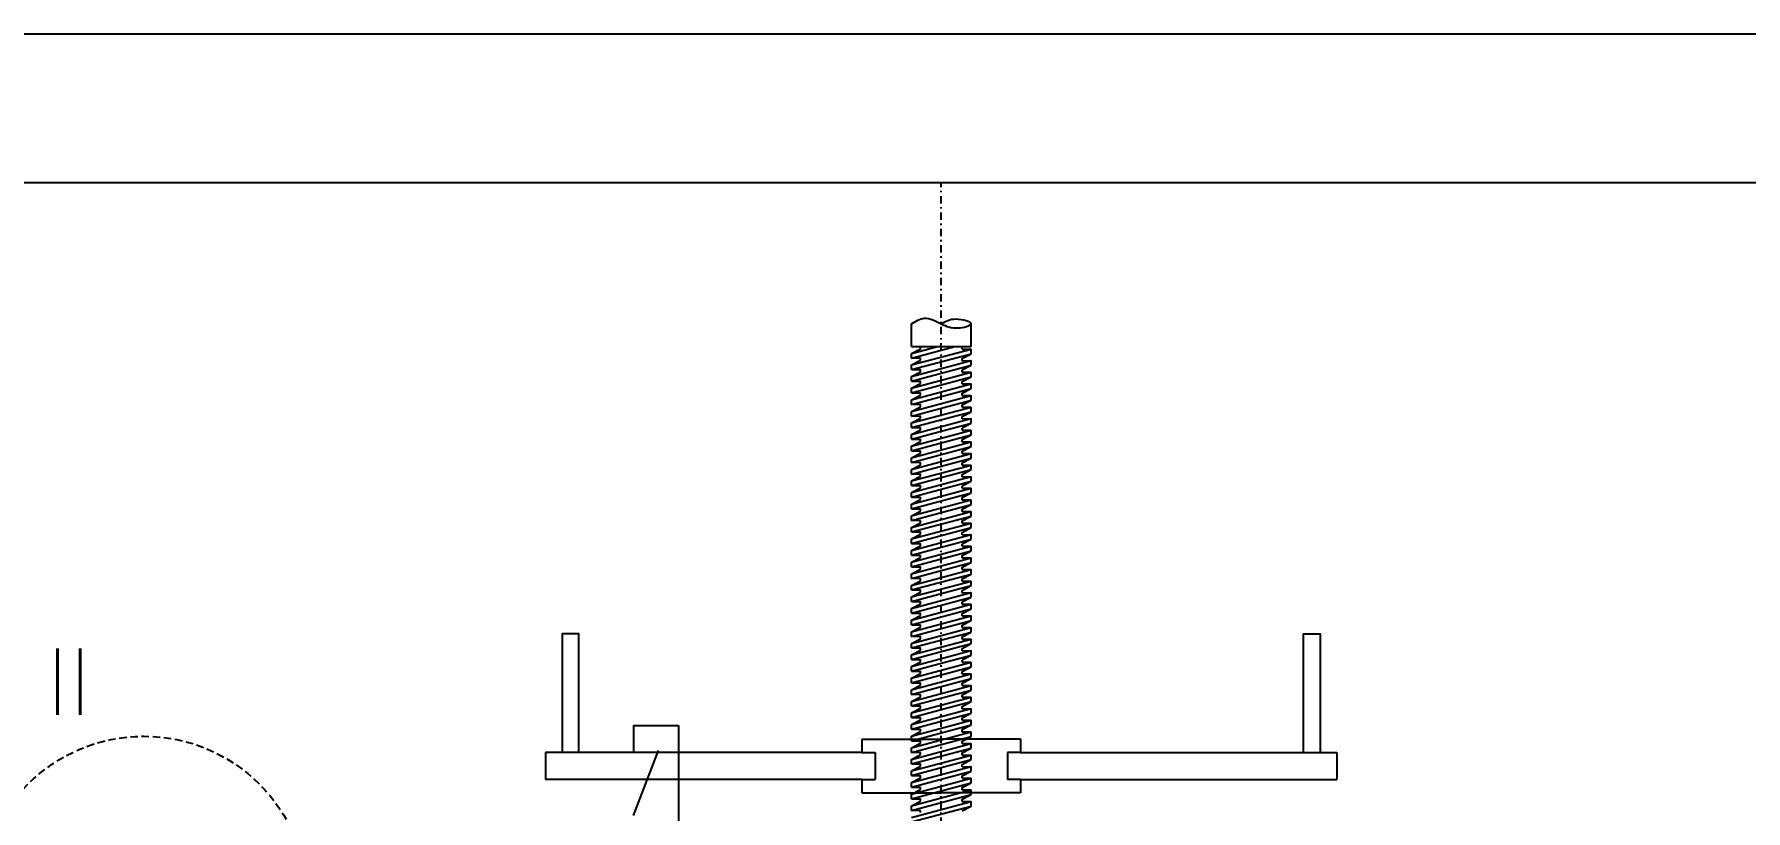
# Model space of a CAD drawing. Header units: metres. Extents: x -50 to 791, y -689 to 584.
# Drawn here: x 62 to 177.1, y 531.8 to 584 of the extents above; entities that cross this region are included whole.
import ezdxf
from ezdxf.enums import TextEntityAlignment as Align

# ---------------------------------------------------------------- set-up
doc = ezdxf.new("R2010")
doc.units = ezdxf.units.M
doc.header["$MEASUREMENT"] = 0
doc.linetypes.add('DASHDOT', pattern=[1, 0.5, -0.25, 0, -0.25])
doc.linetypes.add('DASHED', pattern=[0.75, 0.5, -0.25])
doc.styles.add('L175', font='simplex.shx', dxfattribs={"height": 4.45})

msp = doc.modelspace()

# ---------------------------------------------------------------- linework, layer by layer
at = {"color": 5, "linetype": 'DASHDOT'}
msp.add_line((122.991508, 226.120706), (122.991508, 574), dxfattribs=at)
at = {"color": 3}
for p, q in [((120.991508, 563.0073), (120.991508, 564.52165)), ((120.991508, 563.7873), (120.991508, 564.097882)), ((124.991508, 564.079096), (124.991508, 564.52165)), ((124.991508, 563.0073), (124.991508, 564.389679)), ((102.28361, 537.509202), (105.312194, 537.509202)), ((102.28361, 537.509202), (102.28361, 535.693558)), ((105.312194, 537.509202), (105.312194, 525.747246)), ((102.28361, 531.460196), (103.966157, 535.828923))]:
    msp.add_line(p, q, dxfattribs=at)
at = {"color": 1}
for p, q in [((120.991508, 562.2273), (123.902508, 563.0073)), ((120.991508, 562.537882), (122.743397, 563.0073)), ((120.991508, 563.0073), (124.991508, 563.0073)), ((120.991508, 562.537882), (121.591508, 562.853943)), ((121.591508, 562.853943), (121.591508, 563.009235)), ((124.391508, 562.824201), (124.391508, 562.979493)), ((120.991508, 561.757882), (124.991508, 562.829679)), ((120.991508, 562.2273), (120.991508, 562.537882)), ((120.991508, 561.4473), (124.991508, 562.519096)), ((120.991508, 562.2273), (121.591508, 562.232778)), ((120.991508, 561.757882), (121.591508, 562.073943)), ((120.991508, 560.977882), (124.991508, 562.049679)), ((120.991508, 561.4473), (120.991508, 561.757882)), ((120.991508, 560.6673), (124.991508, 561.739096)), ((121.591508, 562.073943), (121.591508, 562.229235)), ((124.391508, 562.824201), (124.991508, 562.829679)), ((124.391508, 562.203035), (124.991508, 562.519096)), ((124.391508, 562.044201), (124.391508, 562.199493)), ((124.391508, 562.044201), (124.991508, 562.049679)), ((124.391508, 561.423035), (124.991508, 561.739096)), ((124.991508, 562.519096), (124.991508, 562.829679)), ((124.991508, 561.739096), (124.991508, 562.049679)), ((120.991508, 561.4473), (121.591508, 561.452778)), ((120.991508, 560.977882), (121.591508, 561.293943)), ((120.991508, 560.197882), (124.991508, 561.269679)), ((120.991508, 560.6673), (120.991508, 560.977882)), ((120.991508, 559.8873), (124.991508, 560.959096)), ((120.991508, 560.6673), (121.591508, 560.672778)), ((121.591508, 561.293943), (121.591508, 561.449235)), ((121.591508, 560.513943), (121.591508, 560.669235)), ((124.391508, 561.264201), (124.391508, 561.419493)), ((124.391508, 561.264201), (124.991508, 561.269679)), ((124.391508, 560.643035), (124.991508, 560.959096)), ((124.391508, 560.484201), (124.391508, 560.639493)), ((124.991508, 560.959096), (124.991508, 561.269679)), ((120.991508, 560.197882), (121.591508, 560.513943)), ((120.991508, 559.417882), (124.991508, 560.489679)), ((120.991508, 559.8873), (120.991508, 560.197882)), ((120.991508, 559.1073), (124.991508, 560.179096)), ((120.991508, 559.8873), (121.591508, 559.892778)), ((120.991508, 559.417882), (121.591508, 559.733943)), ((120.991508, 558.637882), (124.991508, 559.709679)), ((120.991508, 559.1073), (120.991508, 559.417882)), ((120.991508, 558.3273), (124.991508, 559.399096)), ((121.591508, 559.733943), (121.591508, 559.889235)), ((124.391508, 560.484201), (124.991508, 560.489679)), ((124.391508, 559.863035), (124.991508, 560.179096)), ((124.391508, 559.704201), (124.391508, 559.859493)), ((124.391508, 559.704201), (124.991508, 559.709679)), ((124.391508, 559.083035), (124.991508, 559.399096)), ((124.991508, 560.179096), (124.991508, 560.489679)), ((124.991508, 559.399096), (124.991508, 559.709679)), ((120.991508, 559.1073), (121.591508, 559.112778)), ((120.991508, 558.637882), (121.591508, 558.953943)), ((120.991508, 557.857882), (124.991508, 558.929679)), ((120.991508, 558.3273), (120.991508, 558.637882)), ((120.991508, 557.5473), (124.991508, 558.619096)), ((120.991508, 558.3273), (121.591508, 558.332778)), ((121.591508, 558.953943), (121.591508, 559.109235)), ((121.591508, 558.173943), (121.591508, 558.329235)), ((124.391508, 558.924201), (124.391508, 559.079493)), ((124.391508, 558.924201), (124.991508, 558.929679)), ((124.391508, 558.303035), (124.991508, 558.619096)), ((124.391508, 558.144201), (124.391508, 558.299493)), ((124.991508, 558.619096), (124.991508, 558.929679)), ((120.991508, 557.857882), (121.591508, 558.173943)), ((120.991508, 557.077882), (124.991508, 558.149679)), ((120.991508, 557.5473), (120.991508, 557.857882)), ((120.991508, 556.7673), (124.991508, 557.839096)), ((120.991508, 557.5473), (121.591508, 557.552778)), ((120.991508, 557.077882), (121.591508, 557.393943)), ((120.991508, 556.297882), (124.991508, 557.369679)), ((121.591508, 557.393943), (121.591508, 557.549235)), ((124.391508, 558.144201), (124.991508, 558.149679)), ((124.391508, 557.523035), (124.991508, 557.839096)), ((124.391508, 557.364201), (124.391508, 557.519493)), ((124.391508, 557.364201), (124.991508, 557.369679)), ((124.991508, 557.839096), (124.991508, 558.149679)), ((124.991508, 557.059096), (124.991508, 557.369679)), ((120.991508, 556.7673), (120.991508, 557.077882)), ((120.991508, 555.9873), (124.991508, 557.059096)), ((120.991508, 556.7673), (121.591508, 556.772778)), ((120.991508, 556.297882), (121.591508, 556.613943)), ((120.991508, 555.517882), (124.991508, 556.589679)), ((120.991508, 555.9873), (120.991508, 556.297882)), ((120.991508, 555.2073), (124.991508, 556.279096)), ((120.991508, 555.9873), (121.591508, 555.992778)), ((121.591508, 556.613943), (121.591508, 556.769235)), ((121.591508, 555.833943), (121.591508, 555.989235)), ((124.391508, 556.743035), (124.991508, 557.059096)), ((124.391508, 556.584201), (124.391508, 556.739493)), ((124.391508, 556.584201), (124.991508, 556.589679)), ((124.391508, 555.963035), (124.991508, 556.279096)), ((124.391508, 555.804201), (124.391508, 555.959493)), ((124.991508, 556.279096), (124.991508, 556.589679)), ((120.991508, 555.517882), (121.591508, 555.833943)), ((120.991508, 554.737882), (124.991508, 555.809679)), ((120.991508, 555.2073), (120.991508, 555.517882)), ((120.991508, 554.4273), (124.991508, 555.499096)), ((120.991508, 555.2073), (121.591508, 555.212778)), ((120.991508, 554.737882), (121.591508, 555.053943)), ((120.991508, 553.957882), (124.991508, 555.029679)), ((121.591508, 555.053943), (121.591508, 555.209235)), ((124.391508, 555.804201), (124.991508, 555.809679)), ((124.391508, 555.183035), (124.991508, 555.499096)), ((124.391508, 555.024201), (124.391508, 555.179493)), ((124.391508, 555.024201), (124.991508, 555.029679)), ((124.991508, 555.499096), (124.991508, 555.809679)), ((124.991508, 554.719096), (124.991508, 555.029679)), ((120.991508, 554.4273), (120.991508, 554.737882)), ((120.991508, 553.6473), (124.991508, 554.719096)), ((120.991508, 554.4273), (121.591508, 554.432778)), ((120.991508, 553.957882), (121.591508, 554.273943)), ((120.991508, 553.177882), (124.991508, 554.249679)), ((120.991508, 553.6473), (120.991508, 553.957882)), ((120.991508, 552.8673), (124.991508, 553.939096)), ((120.991508, 553.6473), (121.591508, 553.652778)), ((121.591508, 554.273943), (121.591508, 554.429235)), ((121.591508, 553.493943), (121.591508, 553.649235)), ((124.391508, 554.403035), (124.991508, 554.719096)), ((124.391508, 554.244201), (124.391508, 554.399493)), ((124.391508, 554.244201), (124.991508, 554.249679)), ((124.391508, 553.623035), (124.991508, 553.939096)), ((124.991508, 553.939096), (124.991508, 554.249679)), ((120.991508, 553.177882), (121.591508, 553.493943)), ((120.991508, 552.397882), (124.991508, 553.469679)), ((120.991508, 552.8673), (120.991508, 553.177882)), ((120.991508, 552.0873), (124.991508, 553.159096)), ((120.991508, 552.8673), (121.591508, 552.872778)), ((120.991508, 552.397882), (121.591508, 552.713943)), ((120.991508, 551.617882), (124.991508, 552.689679)), ((121.591508, 552.713943), (121.591508, 552.869235)), ((124.391508, 553.464201), (124.391508, 553.619493)), ((124.391508, 553.464201), (124.991508, 553.469679)), ((124.391508, 552.843035), (124.991508, 553.159096)), ((124.391508, 552.684201), (124.391508, 552.839493)), ((124.391508, 552.684201), (124.991508, 552.689679)), ((124.991508, 553.159096), (124.991508, 553.469679)), ((124.991508, 552.379096), (124.991508, 552.689679)), ((120.991508, 552.0873), (120.991508, 552.397882)), ((120.991508, 551.3073), (124.991508, 552.379096)), ((120.991508, 552.0873), (121.591508, 552.092778)), ((120.991508, 551.617882), (121.591508, 551.933943)), ((120.991508, 550.837882), (124.991508, 551.909679)), ((120.991508, 551.3073), (120.991508, 551.617882)), ((120.991508, 550.5273), (124.991508, 551.599096)), ((121.591508, 551.933943), (121.591508, 552.089235)), ((124.391508, 552.063035), (124.991508, 552.379096)), ((124.391508, 551.904201), (124.391508, 552.059493)), ((124.391508, 551.904201), (124.991508, 551.909679)), ((124.391508, 551.283035), (124.991508, 551.599096)), ((124.991508, 551.599096), (124.991508, 551.909679)), ((120.991508, 551.3073), (121.591508, 551.312778)), ((120.991508, 550.837882), (121.591508, 551.153943)), ((120.991508, 550.057882), (124.991508, 551.129679)), ((120.991508, 550.5273), (120.991508, 550.837882)), ((120.991508, 549.7473), (124.991508, 550.819096)), ((120.991508, 550.5273), (121.591508, 550.532778)), ((120.991508, 550.057882), (121.591508, 550.373943)), ((120.991508, 549.277882), (124.991508, 550.349679)), ((121.591508, 551.153943), (121.591508, 551.309235)), ((121.591508, 550.373943), (121.591508, 550.529235)), ((124.391508, 551.124201), (124.391508, 551.279493)), ((124.391508, 551.124201), (124.991508, 551.129679)), ((124.391508, 550.503035), (124.991508, 550.819096)), ((124.391508, 550.344201), (124.391508, 550.499493)), ((124.391508, 550.344201), (124.991508, 550.349679)), ((124.991508, 550.819096), (124.991508, 551.129679)), ((124.991508, 550.039096), (124.991508, 550.349679)), ((120.991508, 549.7473), (120.991508, 550.057882)), ((120.991508, 548.9673), (124.991508, 550.039096)), ((120.991508, 549.7473), (121.591508, 549.752778)), ((120.991508, 549.277882), (121.591508, 549.593943)), ((120.991508, 548.497882), (124.991508, 549.569679)), ((120.991508, 548.9673), (120.991508, 549.277882)), ((120.991508, 548.1873), (124.991508, 549.259096)), ((121.591508, 549.593943), (121.591508, 549.749235)), ((124.391508, 549.723035), (124.991508, 550.039096)), ((124.391508, 549.564201), (124.391508, 549.719493)), ((124.391508, 549.564201), (124.991508, 549.569679)), ((124.391508, 548.943035), (124.991508, 549.259096)), ((124.991508, 549.259096), (124.991508, 549.569679)), ((120.991508, 548.9673), (121.591508, 548.972778)), ((120.991508, 548.497882), (121.591508, 548.813943)), ((120.991508, 547.717882), (124.991508, 548.789679)), ((120.991508, 548.1873), (120.991508, 548.497882)), ((120.991508, 547.4073), (124.991508, 548.479096)), ((120.991508, 548.1873), (121.591508, 548.192778)), ((120.991508, 547.717882), (121.591508, 548.033943)), ((120.991508, 546.937882), (124.991508, 548.009679)), ((121.591508, 548.813943), (121.591508, 548.969235)), ((121.591508, 548.033943), (121.591508, 548.189235)), ((124.391508, 548.784201), (124.391508, 548.939493)), ((124.391508, 548.784201), (124.991508, 548.789679)), ((124.391508, 548.163035), (124.991508, 548.479096)), ((124.391508, 548.004201), (124.391508, 548.159493)), ((124.391508, 548.004201), (124.991508, 548.009679)), ((124.991508, 548.479096), (124.991508, 548.789679)), ((124.991508, 547.699096), (124.991508, 548.009679)), ((120.991508, 547.4073), (120.991508, 547.717882)), ((120.991508, 546.6273), (124.991508, 547.699096)), ((120.991508, 547.4073), (121.591508, 547.412778)), ((120.991508, 546.937882), (121.591508, 547.253943)), ((120.991508, 546.157882), (124.991508, 547.229679)), ((120.991508, 546.6273), (120.991508, 546.937882)), ((120.991508, 545.8473), (124.991508, 546.919096)), ((121.591508, 547.253943), (121.591508, 547.409235)), ((124.391508, 547.383035), (124.991508, 547.699096)), ((124.391508, 547.224201), (124.391508, 547.379493)), ((124.391508, 547.224201), (124.991508, 547.229679)), ((124.391508, 546.603035), (124.991508, 546.919096)), ((124.991508, 546.919096), (124.991508, 547.229679)), ((120.991508, 546.6273), (121.591508, 546.632778)), ((120.991508, 546.157882), (121.591508, 546.473943)), ((120.991508, 545.377882), (124.991508, 546.449679)), ((120.991508, 545.8473), (120.991508, 546.157882)), ((120.991508, 545.0673), (124.991508, 546.139096)), ((120.991508, 545.8473), (121.591508, 545.852778)), ((120.991508, 545.377882), (121.591508, 545.693943)), ((120.991508, 544.597882), (124.991508, 545.669679)), ((121.591508, 546.473943), (121.591508, 546.629235)), ((121.591508, 545.693943), (121.591508, 545.849235)), ((124.391508, 546.444201), (124.391508, 546.599493)), ((124.391508, 546.444201), (124.991508, 546.449679)), ((124.391508, 545.823035), (124.991508, 546.139096)), ((124.391508, 545.664201), (124.391508, 545.819493)), ((124.391508, 545.664201), (124.991508, 545.669679)), ((124.991508, 546.139096), (124.991508, 546.449679)), ((124.991508, 545.359096), (124.991508, 545.669679)), ((120.991508, 545.0673), (120.991508, 545.377882)), ((120.991508, 544.2873), (124.991508, 545.359096)), ((120.991508, 545.0673), (121.591508, 545.072778)), ((120.991508, 544.597882), (121.591508, 544.913943)), ((120.991508, 543.817882), (124.991508, 544.889679)), ((120.991508, 544.2873), (120.991508, 544.597882)), ((120.991508, 543.5073), (124.991508, 544.579096)), ((121.591508, 544.913943), (121.591508, 545.069235)), ((124.391508, 545.043035), (124.991508, 545.359096)), ((124.391508, 544.884201), (124.391508, 545.039493)), ((124.391508, 544.884201), (124.991508, 544.889679)), ((124.391508, 544.263035), (124.991508, 544.579096)), ((124.991508, 544.579096), (124.991508, 544.889679)), ((120.991508, 544.2873), (121.591508, 544.292778)), ((120.991508, 543.817882), (121.591508, 544.133943)), ((120.991508, 543.037882), (124.991508, 544.109679)), ((120.991508, 543.5073), (120.991508, 543.817882)), ((120.991508, 542.7273), (124.991508, 543.799096)), ((120.991508, 543.5073), (121.591508, 543.512778)), ((120.991508, 543.037882), (121.591508, 543.353943)), ((120.991508, 542.257882), (124.991508, 543.329679)), ((121.591508, 544.133943), (121.591508, 544.289235)), ((121.591508, 543.353943), (121.591508, 543.509235)), ((124.391508, 544.104201), (124.391508, 544.259493)), ((124.391508, 544.104201), (124.991508, 544.109679)), ((124.391508, 543.483035), (124.991508, 543.799096)), ((124.391508, 543.324201), (124.391508, 543.479493)), ((124.391508, 543.324201), (124.991508, 543.329679)), ((124.991508, 543.799096), (124.991508, 544.109679)), ((124.991508, 543.019096), (124.991508, 543.329679)), ((120.991508, 542.7273), (120.991508, 543.037882)), ((120.991508, 541.9473), (124.991508, 543.019096)), ((120.991508, 542.7273), (121.591508, 542.732778)), ((120.991508, 542.257882), (121.591508, 542.573943)), ((120.991508, 541.477882), (124.991508, 542.549679)), ((120.991508, 541.9473), (120.991508, 542.257882)), ((120.991508, 541.1673), (124.991508, 542.239096)), ((121.591508, 542.573943), (121.591508, 542.729235)), ((124.391508, 542.703035), (124.991508, 543.019096)), ((124.391508, 542.544201), (124.391508, 542.699493)), ((124.391508, 542.544201), (124.991508, 542.549679)), ((124.391508, 541.923035), (124.991508, 542.239096)), ((124.991508, 542.239096), (124.991508, 542.549679)), ((120.991508, 541.9473), (121.591508, 541.952778)), ((120.991508, 541.477882), (121.591508, 541.793943)), ((120.991508, 540.697882), (124.991508, 541.769679)), ((120.991508, 541.1673), (120.991508, 541.477882)), ((120.991508, 540.3873), (124.991508, 541.459096)), ((120.991508, 541.1673), (121.591508, 541.172778)), ((120.991508, 540.697882), (121.591508, 541.013943)), ((120.991508, 539.917882), (124.991508, 540.989679)), ((121.591508, 541.793943), (121.591508, 541.949235)), ((121.591508, 541.013943), (121.591508, 541.169235)), ((124.391508, 541.764201), (124.391508, 541.919493)), ((124.391508, 541.764201), (124.991508, 541.769679)), ((124.391508, 541.143035), (124.991508, 541.459096)), ((124.391508, 540.984201), (124.391508, 541.139493)), ((124.391508, 540.984201), (124.991508, 540.989679)), ((124.991508, 541.459096), (124.991508, 541.769679)), ((124.991508, 540.679096), (124.991508, 540.989679)), ((120.991508, 540.3873), (120.991508, 540.697882)), ((120.991508, 539.6073), (124.991508, 540.679096)), ((120.991508, 540.3873), (121.591508, 540.392778)), ((120.991508, 539.917882), (121.591508, 540.233943)), ((120.991508, 539.137882), (124.991508, 540.209679)), ((120.991508, 539.6073), (120.991508, 539.917882)), ((120.991508, 538.8273), (124.991508, 539.899096)), ((121.591508, 540.233943), (121.591508, 540.389235)), ((124.391508, 540.363035), (124.991508, 540.679096)), ((124.391508, 540.204201), (124.391508, 540.359493)), ((124.391508, 540.204201), (124.991508, 540.209679)), ((124.391508, 539.583035), (124.991508, 539.899096)), ((124.991508, 539.899096), (124.991508, 540.209679)), ((120.991508, 539.6073), (121.591508, 539.612778)), ((120.991508, 539.137882), (121.591508, 539.453943)), ((120.991508, 538.357882), (124.991508, 539.429679)), ((120.991508, 538.8273), (120.991508, 539.137882)), ((120.991508, 538.0473), (124.991508, 539.119096)), ((120.991508, 538.8273), (121.591508, 538.832778)), ((120.991508, 538.357882), (121.591508, 538.673943)), ((121.591508, 539.453943), (121.591508, 539.609235)), ((121.591508, 538.673943), (121.591508, 538.829235)), ((124.391508, 539.424201), (124.391508, 539.579493)), ((124.391508, 539.424201), (124.991508, 539.429679)), ((124.391508, 538.803035), (124.991508, 539.119096)), ((124.391508, 538.644201), (124.391508, 538.799493)), ((124.991508, 539.119096), (124.991508, 539.429679)), ((120.991508, 537.577882), (124.991508, 538.649679)), ((120.991508, 538.0473), (120.991508, 538.357882)), ((120.991508, 537.2673), (124.991508, 538.339096)), ((120.991508, 538.0473), (121.591508, 538.052778)), ((120.991508, 537.577882), (121.591508, 537.893943)), ((120.991508, 536.797882), (124.991508, 537.869679)), ((120.991508, 537.2673), (120.991508, 537.577882)), ((120.991508, 536.4873), (124.991508, 537.559096)), ((121.591508, 537.893943), (121.591508, 538.049235)), ((124.391508, 538.644201), (124.991508, 538.649679)), ((124.391508, 538.023035), (124.991508, 538.339096)), ((124.391508, 537.864201), (124.391508, 538.019493)), ((124.391508, 537.864201), (124.991508, 537.869679)), ((124.391508, 537.243035), (124.991508, 537.559096)), ((124.991508, 538.339096), (124.991508, 538.649679)), ((124.991508, 537.559096), (124.991508, 537.869679)), ((120.991508, 537.2673), (121.591508, 537.272778)), ((120.991508, 536.797882), (121.591508, 537.113943)), ((120.991508, 536.017882), (124.991508, 537.089679)), ((120.991508, 536.4873), (120.991508, 536.797882)), ((120.991508, 535.7073), (124.991508, 536.779096)), ((120.991508, 536.4873), (121.591508, 536.492778)), ((121.591508, 537.113943), (121.591508, 537.269235)), ((121.591508, 536.333943), (121.591508, 536.489235)), ((124.391508, 537.084201), (124.391508, 537.239493)), ((124.391508, 537.084201), (124.991508, 537.089679)), ((124.391508, 536.463035), (124.991508, 536.779096)), ((124.391508, 536.304201), (124.391508, 536.459493)), ((124.991508, 536.779096), (124.991508, 537.089679)), ((120.991508, 536.017882), (121.591508, 536.333943)), ((120.991508, 535.237882), (124.991508, 536.309679)), ((120.991508, 535.7073), (120.991508, 536.017882)), ((120.991508, 534.9273), (124.991508, 535.999096)), ((120.991508, 535.7073), (121.591508, 535.712778)), ((120.991508, 535.237882), (121.591508, 535.553943)), ((120.991508, 534.457882), (124.991508, 535.529679)), ((120.991508, 534.9273), (120.991508, 535.237882)), ((120.991508, 534.1473), (124.991508, 535.219096)), ((121.591508, 535.553943), (121.591508, 535.709235)), ((124.391508, 536.304201), (124.991508, 536.309679)), ((124.391508, 535.683035), (124.991508, 535.999096)), ((124.391508, 535.524201), (124.391508, 535.679493)), ((124.391508, 535.524201), (124.991508, 535.529679)), ((124.391508, 534.903035), (124.991508, 535.219096)), ((124.991508, 535.999096), (124.991508, 536.309679)), ((124.991508, 535.219096), (124.991508, 535.529679)), ((120.991508, 534.9273), (121.591508, 534.932778)), ((120.991508, 534.457882), (121.591508, 534.773943)), ((120.991508, 533.677882), (124.991508, 534.749679)), ((120.991508, 534.1473), (120.991508, 534.457882)), ((120.991508, 533.3673), (124.991508, 534.439096)), ((120.991508, 534.1473), (121.591508, 534.152778)), ((121.591508, 534.773943), (121.591508, 534.929235)), ((121.591508, 533.993943), (121.591508, 534.149235)), ((124.391508, 534.744201), (124.391508, 534.899493)), ((124.391508, 534.744201), (124.991508, 534.749679)), ((124.391508, 534.123035), (124.991508, 534.439096)), ((124.391508, 533.964201), (124.391508, 534.119493)), ((124.991508, 534.439096), (124.991508, 534.749679)), ((120.991508, 533.677882), (121.591508, 533.993943)), ((120.991508, 532.897882), (124.991508, 533.969679)), ((120.991508, 533.3673), (120.991508, 533.677882)), ((120.991508, 532.5873), (124.991508, 533.659096)), ((120.991508, 533.3673), (121.591508, 533.372778)), ((120.991508, 532.897882), (121.591508, 533.213943)), ((120.991508, 532.117882), (124.991508, 533.189679)), ((121.591508, 533.213943), (121.591508, 533.369235)), ((124.391508, 533.964201), (124.991508, 533.969679)), ((124.391508, 533.343035), (124.991508, 533.659096)), ((124.391508, 533.184201), (124.391508, 533.339493)), ((124.391508, 533.184201), (124.991508, 533.189679)), ((124.991508, 533.659096), (124.991508, 533.969679)), ((124.991508, 532.879096), (124.991508, 533.189679)), ((120.991508, 532.5873), (120.991508, 532.897882)), ((120.991508, 531.8073), (124.991508, 532.879096)), ((120.991508, 532.5873), (121.591508, 532.592778)), ((120.991508, 532.117882), (121.591508, 532.433943)), ((120.991508, 531.337882), (124.991508, 532.409679)), ((120.991508, 531.8073), (120.991508, 532.117882)), ((120.991508, 531.0273), (124.991508, 532.099096)), ((120.991508, 531.8073), (121.591508, 531.812778)), ((121.591508, 532.433943), (121.591508, 532.589235)), ((121.591508, 531.653943), (121.591508, 531.809235)), ((124.391508, 532.563035), (124.991508, 532.879096)), ((124.391508, 532.404201), (124.391508, 532.559493)), ((124.391508, 532.404201), (124.991508, 532.409679)), ((124.391508, 531.783035), (124.991508, 532.099096)), ((124.991508, 532.099096), (124.991508, 532.409679))]:
    msp.add_line(p, q, dxfattribs=at)
at = {"color": 4}
for p, q in [((117.654881, 536.586657), (122.991508, 536.586657)), ((117.654881, 536.586657), (117.654881, 535.693558)), ((128.328135, 536.586657), (122.991508, 536.586657)), ((128.328135, 536.586657), (128.328135, 535.693558)), ((117.654881, 535.693558), (96.384691, 535.693558)), ((96.384691, 535.693558), (96.384691, 533.880567)), ((117.654881, 535.693558), (118.547981, 535.693558)), ((118.547981, 535.693558), (118.547981, 533.880567)), ((127.435036, 535.693558), (127.435036, 533.880567)), ((128.328135, 535.693558), (127.435036, 535.693558)), ((128.328135, 535.693558), (149.598325, 535.693558)), ((149.598325, 535.693558), (149.598325, 533.880567)), ((117.654881, 533.880567), (96.384691, 533.880567)), ((117.654881, 533.880567), (118.547981, 533.880567)), ((117.654881, 533.880567), (117.654881, 532.987467)), ((117.654881, 532.987467), (122.991508, 532.987467)), ((128.328135, 532.987467), (122.991508, 532.987467)), ((128.328135, 533.880567), (127.435036, 533.880567)), ((128.328135, 533.880567), (149.598325, 533.880567)), ((128.328135, 533.880567), (128.328135, 532.987467))]:
    msp.add_line(p, q, dxfattribs=at)
at = {"color": 2}
msp.add_lwpolyline([(-50, -10), (791, -10), (791, 584), (-50, 584)], close=True, dxfattribs=at)
at = {"color": 6}
msp.add_lwpolyline([(0, 0), (781, 0), (781, 574), (0, 574)], close=True, dxfattribs=at)
at = {"color": 4}
for points in [[(98.622797, 535.693558), (98.622797, 543.68149), (97.503744, 543.68149), (97.503744, 535.693558)], [(147.36022, 535.693558), (147.36022, 543.68149), (148.479273, 543.68149), (148.479273, 535.693558)]]:
    msp.add_lwpolyline(points, dxfattribs=at)
at = {"color": 3, "linetype": 'DASHED'}
msp.add_circle((69.353901, 525.779387), 11.012138, dxfattribs=at)
at = {"color": 3}
msp.add_spline([(120.991508, 564.52165), (121.849219, 564.897155), (122.991508, 564.52165), (124.110184, 564.252035), (124.991508, 564.52165), (123.980986, 564.832643), (122.991508, 564.52165)], degree=3, dxfattribs=at)

# ---------------------------------------------------------------- texts
at = {"color": 5, "linetype": 'DASHED', "style": 'L175'}
msp.add_text('II', height=4.45, dxfattribs=at).set_placement((64.327424, 538.23281), align=Align.CENTER)

doc.saveas('drawing.dxf')
